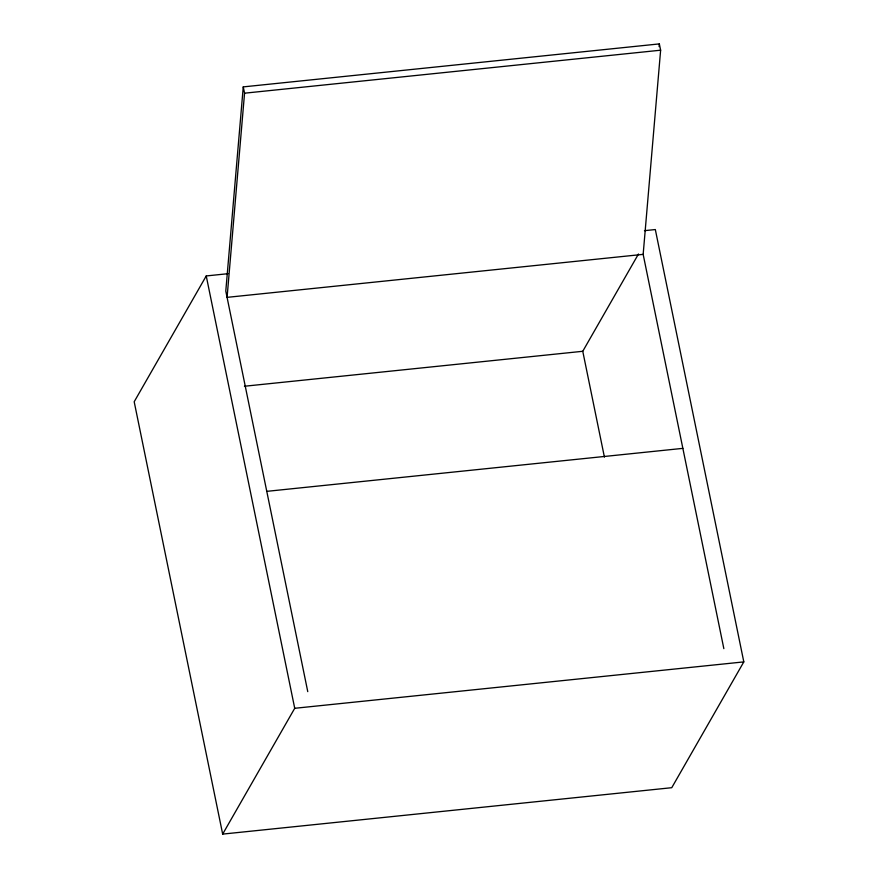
<?xml version="1.0" encoding="UTF-8"?>
<svg xmlns="http://www.w3.org/2000/svg" width="878" height="878" viewBox="0 0 878 878"><rect width="100%" height="100%" fill="white"/><g stroke="black" fill="none" stroke-linecap="round" stroke-linejoin="round"><path stroke-width="1.32" d="M723.845 648.644L643.157 254.368L660.629 50.2L659.345 43.9L243.261 86.889L225.789 291.068L307.761 691.634M243.261 86.889L244.556 93.189L227.084 297.357L643.157 254.368M659.104 46.622L659.345 43.9M228.017 273.695L206.242 275.944L134.191 401.762L222.672 834.1L671.758 787.698L743.809 661.891L655.328 229.553L644.441 230.673M222.672 834.1L294.723 708.294L206.242 275.944M604.415 457.12L582.762 351.288L638.471 254.005M244.556 93.189L660.629 50.2M244.446 386.243L582.762 351.288M266.78 491.351L682.854 448.362M294.723 708.294L743.809 661.891"/></g></svg>
